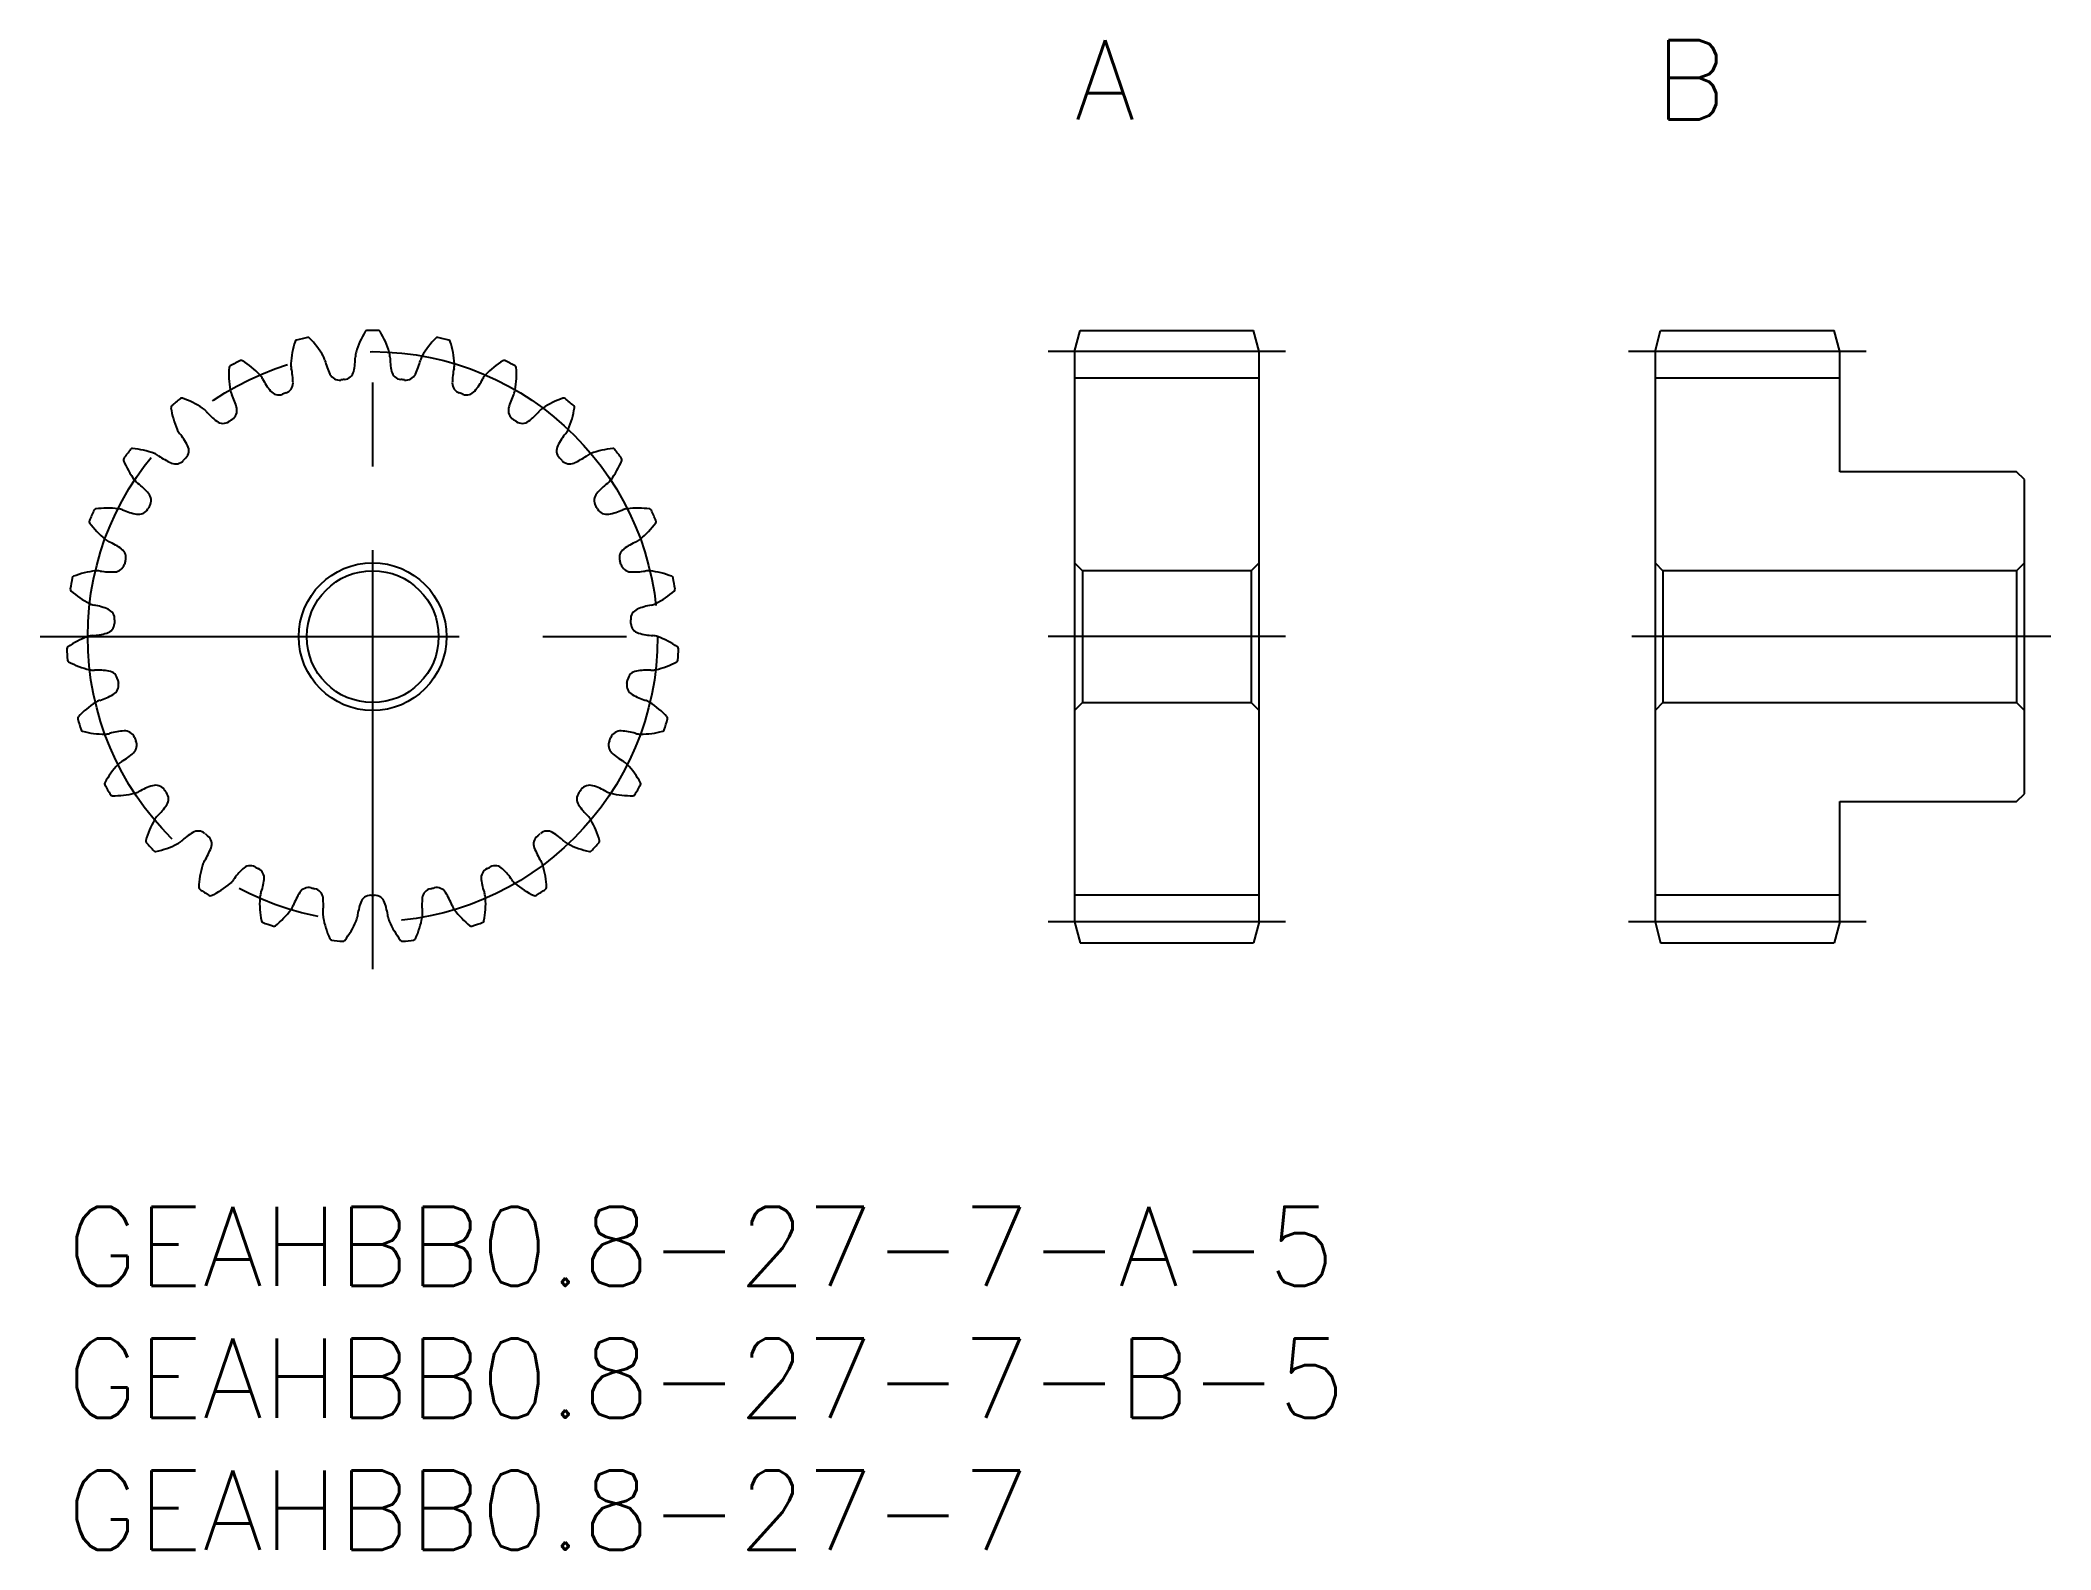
# Model space of a CAD drawing. Extents: x -1 to 75.2, y -13 to 44.2.
import ezdxf

# ---------------------------------------------------------------- set-up
doc = ezdxf.new("R2010")
doc.units = 0
doc.header["$LTSCALE"] = 0.5
doc.linetypes.add('CENTER', pattern=[50.8, 31.75, -6.35, 6.35, -6.35])
for name, color, linetype in [('MSM_CENTER', 1, 'CENTER'), ('MSM_CONTINUOUS', 7, 'CONTINUOUS'), ('MSM_PART_NUMBER', 7, 'CONTINUOUS')]:
    doc.layers.add(name, color=color, linetype=linetype)
doc.styles.get("Standard").update_dxf_attribs({"font": 'txt.shx', "height": 1, "bigfont": 'bigfont.shx'})

# ---------------------------------------------------------------- blocks, each defined once
blk = doc.blocks.new('*U2')
at = {"layer": 'MSM_PART_NUMBER'}
blk.add_text('GEAHBB0.8-27-7-A-5', height=3, dxfattribs=at).set_placement((0, -3))
blk = doc.blocks.new('*U3')
at = {"layer": 'MSM_PART_NUMBER'}
blk.add_text('GEAHBB0.8-27-7-B-5', height=3, dxfattribs=at).set_placement((0, -8))
blk = doc.blocks.new('*U4')
at = {"layer": 'MSM_PART_NUMBER'}
blk.add_text('GEAHBB0.8-27-7', height=3, dxfattribs=at).set_placement((0, -13))
blk = doc.blocks.new('*U5')
at = {"layer": 'MSM_PART_NUMBER'}
blk.add_text('A', height=3, dxfattribs=at).set_placement((38.2, 41.2))
blk = doc.blocks.new('*U6')
at = {"layer": 'MSM_PART_NUMBER'}
blk.add_text('B', height=3, dxfattribs=at).set_placement((60.2, 41.2))

msp = doc.modelspace()

# ---------------------------------------------------------------- linework, layer by layer
at = {"layer": 'MSM_CENTER'}
for p, q in [((11.6, 9), (11.6, 34.2)), ((46.2, 32.4), (37.2, 32.4)), ((68.2, 32.4), (59.2, 32.4)), ((-1, 21.6), (24.2, 21.6)), ((46.2, 21.6), (37.2, 21.6)), ((75.2, 21.6), (59.2, 21.6)), ((46.2, 10.8), (37.2, 10.8)), ((68.2, 10.8), (59.2, 10.8))]:
    msp.add_line(p, q, dxfattribs=at)
msp.add_circle((11.6, 21.6), 10.8, dxfattribs=at)
at = {"layer": 'MSM_CONTINUOUS'}
for p, q in [((38.2, 32.4), (38.414, 33.2)), ((38.414, 33.2), (44.986, 33.2)), ((45.2, 32.4), (44.986, 33.2)), ((60.2, 32.4), (60.414, 33.2)), ((60.414, 33.2), (66.986, 33.2)), ((67.2, 32.4), (66.986, 33.2)), ((38.2, 32.4), (38.2, 10.8)), ((45.2, 10.8), (45.2, 32.4)), ((60.2, 32.4), (60.2, 10.8)), ((67.2, 27.85), (67.2, 32.4)), ((45.2, 31.4), (38.2, 31.4)), ((67.2, 31.4), (60.2, 31.4)), ((73.9, 27.85), (67.2, 27.85)), ((74.2, 27.55), (73.9, 27.85)), ((74.2, 15.65), (74.2, 27.55)), ((38.2, 24.4), (38.5, 24.1)), ((44.9, 24.1), (45.2, 24.4)), ((60.2, 24.4), (60.5, 24.1)), ((73.9, 24.1), (74.2, 24.4)), ((38.5, 24.1), (38.5, 19.1)), ((44.9, 24.1), (38.5, 24.1)), ((44.9, 24.1), (44.9, 19.1)), ((60.5, 24.1), (60.5, 19.1)), ((73.9, 24.1), (60.5, 24.1)), ((73.9, 24.1), (73.9, 19.1)), ((38.5, 19.1), (38.2, 18.8)), ((38.5, 19.1), (44.9, 19.1)), ((45.2, 18.8), (44.9, 19.1)), ((60.5, 19.1), (60.2, 18.8)), ((60.5, 19.1), (73.9, 19.1)), ((74.2, 18.8), (73.9, 19.1)), ((67.2, 10.8), (67.2, 15.35)), ((67.2, 15.35), (73.9, 15.35)), ((73.9, 15.35), (74.2, 15.65)), ((45.2, 11.8), (38.2, 11.8)), ((67.2, 11.8), (60.2, 11.8)), ((38.2, 10.8), (38.414, 10)), ((45.2, 10.8), (44.986, 10)), ((60.2, 10.8), (60.414, 10)), ((67.2, 10.8), (66.986, 10)), ((38.414, 10), (44.986, 10)), ((60.414, 10), (66.986, 10))]:
    msp.add_line(p, q, dxfattribs=at)
for radius in [2.8, 2.5]:
    msp.add_circle((11.6, 21.6), radius, dxfattribs=at)
for centre, radius, start, end in [((11.872, 31.75), 3.375, 162.18757, 176.66667), ((8.735, 32.758), 0.08, 104.40167, 162.18757), ((11.6, 21.6), 11.6, 102.265, 104.40167), ((9.153, 32.857), 0.08, 44.47905, 102.26499), ((6.802, 30.548), 3.375, 30, 44.4791), ((14.205, 31.414), 3.375, 148.85424, 163.33333), ((11.385, 33.118), 0.08, 91.06834, 148.85424), ((11.6, 21.6), 11.6, 88.93166, 91.06834), ((11.815, 33.118), 0.08, 31.14581, 88.93165), ((8.995, 31.414), 3.375, 16.66667, 31.14576), ((16.398, 30.548), 3.375, 135.5209, 150), ((14.047, 32.857), 0.08, 77.735, 135.5209), ((11.6, 21.6), 11.6, 75.59833, 77.735), ((14.465, 32.758), 0.08, 17.81243, 75.59833), ((11.328, 31.75), 3.375, 3.33333, 17.81243), ((11.6, 21.6), 11.6, 115.59833, 117.735), ((6.623, 31.989), 0.08, 57.81243, 115.59832), ((4.867, 29.201), 3.375, 43.33333, 57.81243), ((9.157, 31.908), 0.656, 14.06297, 30), ((12.412, 32.725), 2.7, 194.08828, 205.84346), ((8.245, 32.238), 2.7, 347.48988, 359.24505), ((11.6, 32.194), 0.656, 163.33333, 179.27036), ((11.6, 32.194), 0.656, 0.72964, 16.66667), ((14.955, 32.238), 2.7, 180.75495, 192.51012), ((10.788, 32.725), 2.7, 334.15654, 345.91172), ((14.043, 31.908), 0.656, 150, 165.93703), ((18.333, 29.201), 3.375, 122.18757, 136.66667), ((16.577, 31.989), 0.08, 64.40167, 122.18757), ((11.6, 21.6), 11.6, 62.265, 64.40167), ((9.524, 31.539), 3.375, 175.5209, 190), ((6.239, 31.796), 0.08, 117.735, 175.5209), ((6.846, 31.067), 0.656, 27.39631, 43.33333), ((9.824, 32.612), 2.7, 207.42162, 219.17679), ((9.157, 31.908), 0.656, 176.66667, 192.60369), ((5.882, 31.177), 2.7, 0.82321, 12.57838), ((10.342, 31.722), 0.4, 205.84346, 277.08684), ((11.6, 21.6), 9.8, 96.24649, 97.08684), ((10.49, 31.739), 0.4, 276.24649, 347.48988), ((12.71, 31.739), 0.4, 192.51012, 263.75351), ((11.6, 21.6), 9.8, 82.91316, 83.75351), ((12.858, 31.722), 0.4, 262.91315, 334.15654), ((17.318, 31.177), 2.7, 167.42162, 179.17679), ((14.043, 31.908), 0.656, 347.39631, 3.33333), ((13.376, 32.612), 2.7, 320.82321, 332.57838), ((16.354, 31.067), 0.656, 136.66667, 152.60369), ((16.961, 31.796), 0.08, 4.4791, 62.265), ((13.676, 31.539), 3.375, 350, 4.4791), ((11.6, 21.6), 11.6, 128.93166, 131.06834), ((4.361, 30.561), 0.08, 71.14572, 128.93165), ((3.296, 27.443), 3.375, 56.66667, 71.14576), ((6.846, 31.067), 0.656, 190, 205.93703), ((3.828, 29.6), 2.7, 14.15654, 25.91172), ((8.041, 31.159), 0.4, 219.17679, 290.42017), ((11.6, 21.6), 9.8, 109.57983, 110.42017), ((8.182, 31.21), 0.4, 289.57983, 0.82321), ((15.018, 31.21), 0.4, 179.17679, 250.42017), ((11.6, 21.6), 9.8, 69.57983, 70.42017), ((15.159, 31.159), 0.4, 249.57982, 320.82321), ((19.372, 29.6), 2.7, 154.08828, 165.84346), ((16.354, 31.067), 0.656, 334.06297, 350), ((19.904, 27.443), 3.375, 108.85424, 123.33333), ((18.839, 30.561), 0.08, 51.06834, 108.85424), ((11.6, 21.6), 11.6, 48.93166, 51.06834), ((4.032, 30.285), 0.08, 131.06834, 188.85424), ((7.288, 30.792), 3.375, 188.85424, 203.33333), ((4.79, 29.715), 0.656, 40.72964, 56.66667), ((7.332, 31.906), 2.7, 220.75495, 232.51012), ((5.933, 30.081), 0.4, 232.51012, 303.75351), ((11.6, 21.6), 9.8, 122.91316, 123.75351), ((6.058, 30.163), 0.4, 302.91316, 14.15654), ((17.142, 30.163), 0.4, 165.84346, 237.08684), ((11.6, 21.6), 9.8, 56.24649, 57.08684), ((17.267, 30.081), 0.4, 236.24649, 307.48988), ((15.868, 31.906), 2.7, 307.48988, 319.24505), ((18.41, 29.715), 0.656, 123.33333, 139.27036), ((15.912, 30.792), 3.375, 336.66667, 351.14576), ((19.168, 30.285), 0.08, 351.14581, 48.93166), ((4.79, 29.715), 0.656, 203.33333, 219.27036), ((2.192, 27.592), 2.7, 27.48988, 39.24505), ((21.008, 27.592), 2.7, 140.75495, 152.51012), ((18.41, 29.715), 0.656, 320.72964, 336.66667), ((2.233, 28.306), 0.08, 144.40167, 202.18757), ((5.284, 29.55), 3.375, 202.18757, 216.66667), ((11.6, 21.6), 11.6, 142.265, 144.40167), ((2.489, 28.65), 0.08, 84.4791, 142.26499), ((2.172, 25.371), 3.375, 70, 84.4791), ((3.103, 27.926), 0.656, 54.06297, 70), ((5.071, 30.644), 2.7, 234.08828, 245.84346), ((4.13, 28.545), 0.4, 245.84346, 317.08684), ((11.6, 21.6), 9.8, 136.24649, 137.08684), ((4.232, 28.654), 0.4, 316.24649, 27.48988), ((18.968, 28.654), 0.4, 152.51012, 223.75351), ((11.6, 21.6), 9.8, 42.91316, 43.75351), ((19.07, 28.545), 0.4, 222.91315, 294.15654), ((18.129, 30.644), 2.7, 294.15654, 305.91172), ((20.097, 27.926), 0.656, 110, 125.93703), ((21.028, 25.371), 3.375, 95.5209, 110), ((17.916, 29.55), 3.375, 323.33333, 337.81243), ((20.711, 28.65), 0.08, 37.735, 95.5209), ((11.6, 21.6), 11.6, 35.59833, 37.735), ((20.967, 28.306), 0.08, 337.81243, 35.59833), ((3.103, 27.926), 0.656, 216.66667, 232.60369), ((20.097, 27.926), 0.656, 307.39631, 323.33333), ((1.064, 25.261), 2.7, 40.82321, 52.57838), ((2.804, 26.765), 0.4, 329.57983, 40.82321), ((20.396, 26.765), 0.4, 139.17679, 210.42017), ((22.136, 25.261), 2.7, 127.42162, 139.17679), ((0.939, 25.965), 0.08, 157.735, 215.5209), ((11.6, 21.6), 11.6, 155.59833, 157.735), ((3.621, 27.879), 3.375, 215.5209, 230), ((1.109, 26.359), 0.08, 97.81243, 155.59833), ((1.557, 23.095), 3.375, 83.33333, 97.81243), ((1.873, 25.796), 0.656, 67.39631, 83.33333), ((3.161, 28.894), 2.7, 247.42162, 259.17679), ((2.729, 26.635), 0.4, 259.17679, 330.42017), ((11.6, 21.6), 9.8, 149.57983, 150.42017), ((11.6, 21.6), 9.8, 29.57983, 30.42017), ((20.471, 26.635), 0.4, 209.57982, 280.82321), ((20.039, 28.894), 2.7, 280.82321, 292.57838), ((21.327, 25.796), 0.656, 96.66667, 112.60369), ((21.643, 23.095), 3.375, 82.18757, 96.66667), ((19.579, 27.879), 3.375, 310, 324.4791), ((22.091, 26.359), 0.08, 24.40167, 82.18757), ((11.6, 21.6), 11.6, 22.265, 24.40167), ((22.261, 25.965), 0.08, 324.4791, 22.265), ((1.873, 25.796), 0.656, 230, 245.93703), ((0.503, 22.733), 2.7, 54.15654, 65.91172), ((22.697, 22.733), 2.7, 114.08828, 125.84346), ((21.327, 25.796), 0.656, 294.06297, 310), ((1.85, 24.597), 0.4, 342.91316, 54.15654), ((11.6, 21.6), 9.8, 162.91316, 163.75351), ((21.35, 24.597), 0.4, 125.84346, 197.08684), ((11.6, 21.6), 9.8, 16.24649, 17.08684), ((11.6, 21.6), 11.6, 168.93166, 171.06834), ((0.294, 23.812), 0.08, 111.14576, 168.93165), ((1.483, 20.738), 3.375, 96.66667, 111.14576), ((1.167, 23.44), 0.656, 80.72964, 96.66667), ((1.707, 26.751), 2.7, 260.75495, 272.51012), ((1.807, 24.454), 0.4, 272.51012, 343.75351), ((21.393, 24.454), 0.4, 196.24649, 267.48988), ((21.493, 26.751), 2.7, 267.48988, 279.24505), ((22.033, 23.44), 0.656, 83.33333, 99.27036), ((21.717, 20.738), 3.375, 68.85424, 83.33333), ((22.906, 23.812), 0.08, 11.06834, 68.85424), ((11.6, 21.6), 11.6, 8.93166, 11.06834), ((0.22, 23.389), 0.08, 171.06834, 228.85424), ((2.388, 25.87), 3.375, 228.85424, 243.33333), ((20.812, 25.87), 3.375, 296.66667, 311.14576), ((22.98, 23.389), 0.08, 311.14576, 8.93166), ((1.167, 23.44), 0.656, 243.33333, 259.27036), ((0.541, 20.143), 2.7, 67.48988, 79.24505), ((1.413, 22.118), 0.4, 285.84346, 357.08684), ((1.422, 22.268), 0.4, 356.24649, 67.48988), ((11.6, 21.6), 9.8, 176.24649, 177.08684), ((21.778, 22.268), 0.4, 112.51012, 183.75351), ((11.6, 21.6), 9.8, 2.91316, 3.75351), ((21.787, 22.118), 0.4, 182.91316, 254.15654), ((22.659, 20.143), 2.7, 100.75495, 112.51012), ((22.033, 23.44), 0.656, 280.72964, 296.66667), ((1.954, 18.429), 3.375, 110, 124.4791), ((1.024, 20.984), 0.656, 94.06297, 110), ((0.785, 24.331), 2.7, 274.08828, 285.84346), ((22.415, 24.331), 2.7, 254.15654, 265.91172), ((22.176, 20.984), 0.656, 70, 85.93703), ((21.246, 18.429), 3.375, 55.5209, 70), ((0.089, 21.145), 0.08, 124.4791, 182.26499), ((11.6, 21.6), 11.6, 182.265, 184.40167), ((0.114, 20.716), 0.08, 184.40167, 242.18757), ((1.651, 23.63), 3.375, 242.18757, 256.66667), ((21.549, 23.63), 3.375, 283.33333, 297.81243), ((23.086, 20.716), 0.08, 297.81243, 355.59833), ((23.111, 21.145), 0.08, 357.735, 55.5209), ((11.6, 21.6), 11.6, 355.59833, 357.735), ((1.024, 20.984), 0.656, 256.66667, 272.60369), ((1.175, 17.632), 2.7, 80.82321, 92.57838), ((1.542, 19.902), 0.4, 9.57983, 80.82321), ((1.568, 19.755), 0.4, 299.17679, 10.42017), ((11.6, 21.6), 9.8, 189.57983, 190.42017), ((21.632, 19.755), 0.4, 169.57982, 240.82321), ((11.6, 21.6), 9.8, 349.57983, 350.42017), ((21.658, 19.902), 0.4, 99.17679, 170.42017), ((22.025, 17.632), 2.7, 87.42162, 99.17679), ((22.176, 20.984), 0.656, 267.39631, 283.33333), ((2.946, 16.29), 3.375, 123.33333, 137.81243), ((1.451, 18.562), 0.656, 107.39631, 123.33333), ((0.447, 21.763), 2.7, 287.42162, 299.17679), ((22.753, 21.763), 2.7, 240.82321, 252.57838), ((21.749, 18.562), 0.656, 56.66667, 72.60369), ((20.254, 16.29), 3.375, 42.18757, 56.66667), ((0.504, 18.502), 0.08, 137.81243, 195.59833), ((11.6, 21.6), 11.6, 195.59833, 197.735), ((11.6, 21.6), 11.6, 342.265, 344.40167), ((22.696, 18.502), 0.08, 344.40167, 42.18757), ((0.627, 18.091), 0.08, 197.735, 255.5209), ((1.451, 21.281), 3.375, 255.5209, 270), ((1.451, 18.562), 0.656, 270, 285.93703), ((2.372, 15.335), 2.7, 94.15654, 105.91172), ((2.205, 17.629), 0.4, 22.91316, 94.15654), ((2.264, 17.491), 0.4, 312.51012, 23.75351), ((11.6, 21.6), 9.8, 202.91316, 203.75351), ((20.936, 17.491), 0.4, 156.24649, 227.48988), ((11.6, 21.6), 9.8, 336.24649, 337.08684), ((20.995, 17.629), 0.4, 85.84346, 157.08684), ((20.828, 15.335), 2.7, 74.08828, 85.84346), ((21.749, 18.562), 0.656, 254.06297, 270), ((21.749, 21.281), 3.375, 270, 284.4791), ((22.573, 18.091), 0.08, 284.4791, 342.265), ((2.426, 16.303), 0.656, 120.72964, 136.66667), ((0.71, 19.187), 2.7, 300.75495, 312.51012), ((22.49, 19.187), 2.7, 227.48988, 239.24505), ((20.774, 16.303), 0.656, 43.33333, 59.27036), ((1.518, 16.027), 0.08, 151.14576, 208.93166), ((4.404, 14.437), 3.375, 136.66667, 151.14576), ((18.796, 14.437), 3.375, 28.85424, 43.33333), ((21.682, 16.027), 0.08, 331.06834, 28.85424), ((11.6, 21.6), 11.6, 208.93166, 211.06834), ((1.733, 15.655), 0.08, 211.06834, 268.85424), ((1.798, 18.949), 3.375, 268.85424, 283.33333), ((2.426, 16.303), 0.656, 283.33333, 299.27036), ((4.065, 13.375), 2.7, 107.48988, 119.24505), ((3.374, 15.569), 0.4, 36.24649, 107.48988), ((11.6, 21.6), 9.8, 216.24649, 217.08684), ((3.463, 15.449), 0.4, 325.84346, 37.08684), ((19.737, 15.449), 0.4, 142.91316, 214.15654), ((11.6, 21.6), 9.8, 322.91316, 323.75351), ((19.826, 15.569), 0.4, 72.51012, 143.75351), ((19.135, 13.375), 2.7, 60.75495, 72.51012), ((20.774, 16.303), 0.656, 240.72964, 256.66667), ((21.402, 18.949), 3.375, 256.66667, 271.14576), ((21.467, 15.655), 0.08, 271.14576, 328.93166), ((11.6, 21.6), 11.6, 328.93166, 331.06834), ((6.25, 12.97), 3.375, 150, 164.4791), ((3.894, 14.33), 0.656, 134.06297, 150), ((1.56, 16.74), 2.7, 314.08828, 325.84346), ((21.64, 16.74), 2.7, 214.15654, 225.91172), ((19.306, 14.33), 0.656, 30, 45.93703), ((16.95, 12.97), 3.375, 15.5209, 30), ((3.075, 13.852), 0.08, 164.4791, 222.265), ((11.6, 21.6), 11.6, 222.265, 224.40167), ((2.674, 16.76), 3.375, 282.18757, 296.66667), ((3.894, 14.33), 0.656, 296.66667, 312.60369), ((6.165, 11.86), 2.7, 120.82321, 132.57838), ((4.986, 13.835), 0.4, 49.57983, 120.82321), ((11.6, 21.6), 9.8, 229.57983, 230.42017), ((5.101, 13.738), 0.4, 339.17679, 50.42017), ((18.099, 13.738), 0.4, 129.57982, 200.82321), ((11.6, 21.6), 9.8, 309.57983, 310.42017), ((18.214, 13.835), 0.4, 59.17679, 130.42017), ((17.035, 11.86), 2.7, 47.42162, 59.17679), ((19.306, 14.33), 0.656, 227.39631, 243.33333), ((20.526, 16.76), 3.375, 243.33333, 257.81243), ((11.6, 21.6), 11.6, 315.59833, 317.735), ((20.125, 13.852), 0.08, 317.735, 15.5209), ((3.37, 13.54), 0.08, 224.40167, 282.18757), ((5.779, 12.749), 0.656, 147.39631, 163.33334), ((2.951, 14.556), 2.7, 327.42162, 339.17679), ((20.249, 14.556), 2.7, 200.82321, 212.57838), ((17.421, 12.749), 0.656, 16.66667, 32.60369), ((19.83, 13.54), 0.08, 257.81243, 315.59833), ((8.384, 11.969), 3.375, 163.33333, 177.81243), ((4.031, 14.832), 3.375, 295.5209, 310), ((5.779, 12.749), 0.656, 310, 325.93703), ((8.558, 10.869), 2.7, 134.15654, 145.91172), ((6.956, 12.519), 0.4, 62.91316, 134.15654), ((11.6, 21.6), 9.8, 242.91316, 243.75351), ((7.089, 12.452), 0.4, 352.51012, 63.75351), ((4.809, 12.751), 2.7, 340.75495, 352.51012), ((16.111, 12.452), 0.4, 116.24649, 187.48988), ((18.391, 12.751), 2.7, 187.48988, 199.24505), ((11.6, 21.6), 9.8, 296.24649, 297.08684), ((16.244, 12.519), 0.4, 45.84346, 117.08684), ((14.642, 10.869), 2.7, 34.08828, 45.84346), ((17.421, 12.749), 0.656, 214.06297, 230), ((19.169, 14.832), 3.375, 230, 244.4791), ((14.816, 11.969), 3.375, 2.18757, 16.66667), ((5.091, 12.095), 0.08, 177.81243, 235.59833), ((11.6, 21.6), 11.6, 235.59833, 237.735), ((5.45, 11.859), 0.08, 237.735, 295.5209), ((10.692, 11.487), 3.375, 176.66667, 191.14576), ((7.977, 11.645), 0.656, 160.72964, 176.66667), ((11.115, 10.456), 2.7, 147.48988, 159.24505), ((9.175, 11.692), 0.4, 76.24649, 147.48988), ((11.6, 21.6), 9.8, 256.24649, 257.08684), ((9.321, 11.658), 0.4, 5.84346, 77.08684), ((7.033, 11.424), 2.7, 354.08828, 5.84346), ((13.698, 10.645), 2.7, 160.82321, 172.57838), ((11.525, 11.4), 0.4, 89.57982, 160.82321), ((11.6, 21.6), 9.8, 269.57983, 270.42017), ((11.675, 11.4), 0.4, 19.17679, 90.42017), ((9.502, 10.645), 2.7, 7.42162, 19.17679), ((16.167, 11.424), 2.7, 174.15654, 185.91172), ((13.879, 11.658), 0.4, 102.91315, 174.15654), ((11.6, 21.6), 9.8, 282.91316, 283.75351), ((14.025, 11.692), 0.4, 32.51012, 103.75351), ((12.085, 10.456), 2.7, 20.75495, 32.51012), ((12.508, 11.487), 3.375, 348.85424, 3.33333), ((15.223, 11.645), 0.656, 3.33333, 19.27036), ((17.75, 11.859), 0.08, 244.4791, 302.265), ((11.6, 21.6), 11.6, 302.265, 304.40167), ((18.109, 12.095), 0.08, 304.40167, 2.18757), ((7.459, 10.85), 0.08, 191.14576, 248.93166), ((11.6, 21.6), 11.6, 248.93166, 251.06834), ((5.795, 13.269), 3.375, 308.85424, 323.33333), ((7.977, 11.645), 0.656, 323.33333, 339.27036), ((10.37, 11.078), 0.656, 174.06297, 190), ((13.048, 11.55), 3.375, 190, 204.4791), ((7.873, 12.155), 3.375, 322.18757, 336.66667), ((10.37, 11.078), 0.656, 336.66667, 352.60369), ((12.83, 11.078), 0.656, 187.39631, 203.33334), ((15.327, 12.155), 3.375, 203.33333, 217.81243), ((10.152, 11.55), 3.375, 335.5209, 350), ((12.83, 11.078), 0.656, 350, 5.93703), ((15.223, 11.645), 0.656, 200.72964, 216.66667), ((17.405, 13.269), 3.375, 216.66667, 231.14576), ((11.6, 21.6), 11.6, 288.93166, 291.06834), ((15.741, 10.85), 0.08, 291.06834, 348.85424), ((7.862, 10.703), 0.08, 251.06834, 308.85424), ((10.05, 10.185), 0.08, 204.4791, 262.265), ((11.6, 21.6), 11.6, 262.265, 264.40167), ((10.476, 10.135), 0.08, 264.40167, 322.18757), ((12.724, 10.135), 0.08, 217.81243, 275.59833), ((11.6, 21.6), 11.6, 275.59833, 277.735), ((13.15, 10.185), 0.08, 277.735, 335.5209), ((15.338, 10.703), 0.08, 231.14576, 288.93166)]:
    msp.add_arc(centre, radius, start, end, dxfattribs=at)

# ---------------------------------------------------------------- block references
for name in ['*U5', '*U6', '*U2', '*U3', '*U4']:
    msp.add_blockref(name, (0, 0), dxfattribs=at)

doc.saveas('drawing.dxf')
